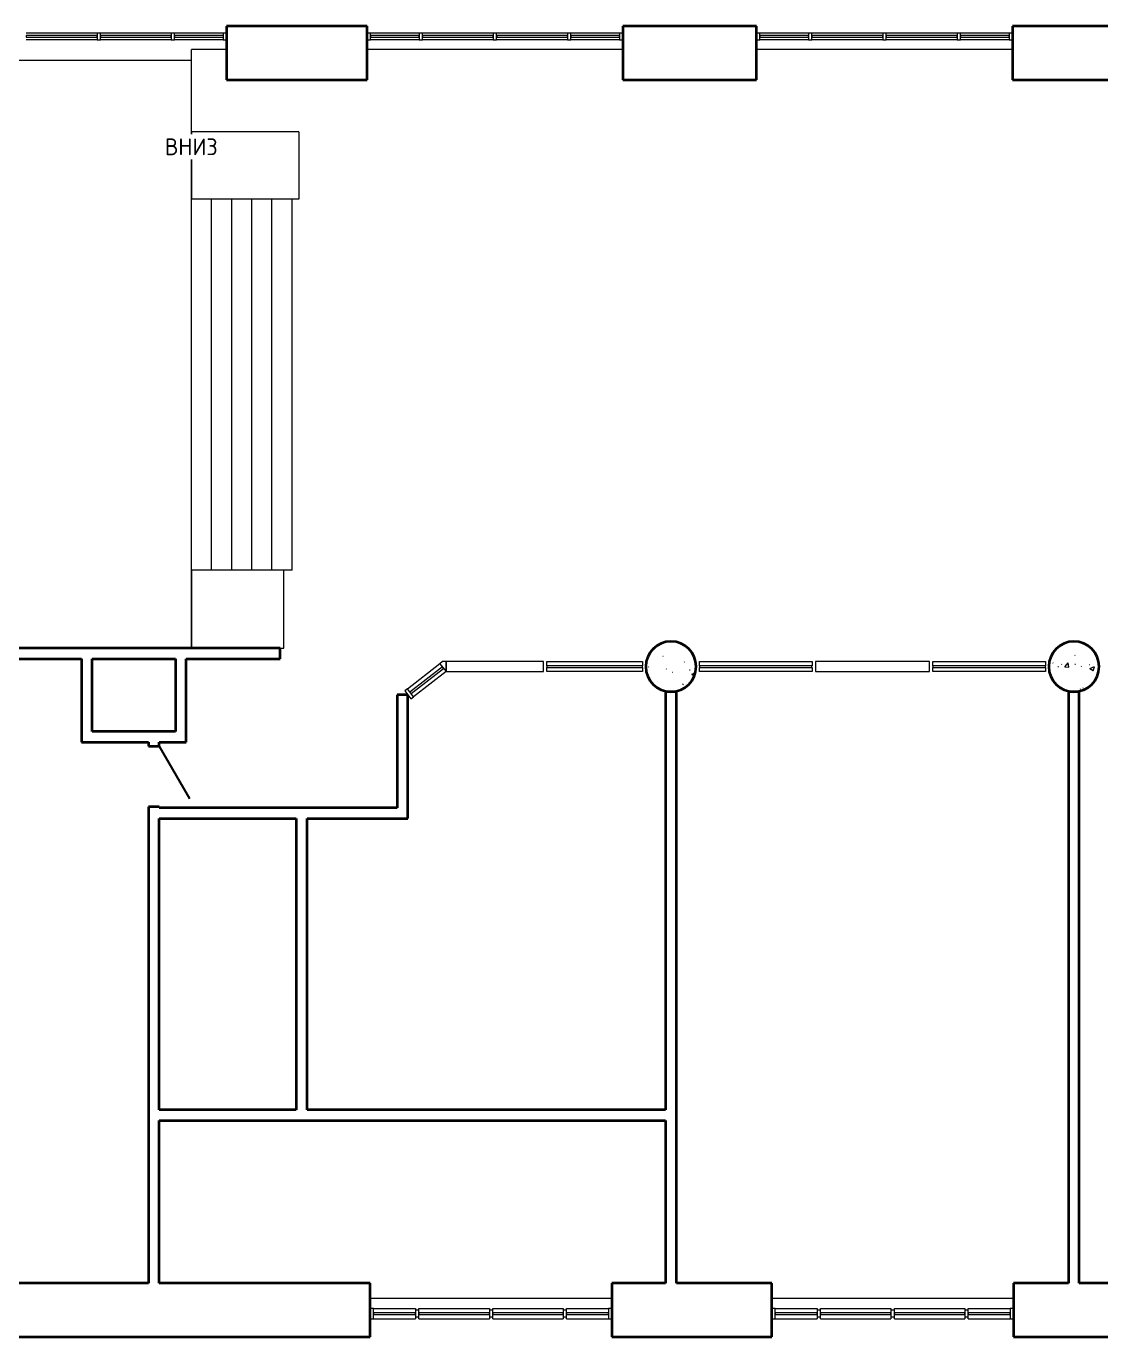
# Model space of a CAD drawing. Header units: millimetres. Extents: x -24 to 373619, y 275 to 149465.
# Drawn here: x 156195 to 172196, y 26875 to 46395 of the extents above; entities that cross this region are included whole.
import ezdxf

# ---------------------------------------------------------------- set-up
doc = ezdxf.new("R2010")
doc.units = ezdxf.units.MM
doc.linetypes.add('ADSK_Сверху', pattern=[4.5, 3, -1.5])
for name, color, linetype, lineweight in [('Двери', 7, 'Continuous', 18), ('Импосты витража', 7, 'Continuous', 18), ('Лестницы', 7, 'Continuous', 18), ('Несущие колонны', 7, 'Continuous', 18), ('Пандус', 7, 'Continuous', 18), ('Панели витража', 7, 'Continuous', 18), ('Панель', 7, 'Continuous', 30), ('Перекрытия', 7, 'Continuous', 18), ('Стены разрез', 7, 'Continuous', 40), ('Текст ВНИЗ', 7, 'Continuous', 18)]:
    doc.layers.add(name, color=color, linetype=linetype, lineweight=lineweight)
doc.styles.add('GOST Common', font='GOST Common.ttf', dxfattribs={"height": 250})

# ---------------------------------------------------------------- blocks, each defined once
blk = doc.blocks.new('Бетон-Круглого сечения-Колонна - 750 мм-276543-001_Весь этаж')
at = {"layer": 'Несущие колонны', "lineweight": 9}
h = blk.add_hatch(dxfattribs=at)
h.set_pattern_fill('FP_1', color=256, style=0, pattern_type=2)
h.set_pattern_definition([(50, (-171795.95, -36857.4), (728.7365, -63.7558), [76.2, -838.2]), (355, (-171795.95, -36857.4), (-140.9716, 764.2276), [60.96, -670.56]), (100.451, (-171735.2, -36862.7), (587.77, 700.4668), [64.76, -712.36]), (46.184, (-171795.95, -36654.2), (1084.3162, -168.171), [114.3, -1257.3]), (96.636, (-171705.6, -36668.2), (949.61, 989.71), [97.14, -1068.54]), (351.184, (-171796, -36654.2), (949.6206, 989.701), [91.44, -1005.84]), (21, (-171694.35, -36705), (606.4579, -409.0606), [76.2, -838.2]), (326, (-171694.35, -36705), (247.2083, 736.753), [60.96, -670.56]), (71.451, (-171643.8, -36739.1), (853.6683, 327.6855), [64.76, -712.36]), (37.5, (-171795.95, -36857.38), (12.3547, 338.2201), [6.706, -655.726, 6.706, -674.014, -673.1]), (37.5, (-171795.95, -36857.38), (12.3547, 338.2201), [-1343.152, 6.706, -666.394]), (7.5, (-171795.95, -36857.38), (267.2789, 400.7221), [6.706, -381.406, 6.706, -640.486, -256.54]), (7.5, (-171795.95, -36857.38), (267.2789, 400.7221), [-1035.304, 6.706, -249.834]), (327.5, (-172022.52, -36857.38), (542.36333, -22.91534), [6.706, -247.294, 6.706, -1837.334]), (327.5, (-172022.52, -36857.38), (542.36333, -22.91534), [-260.706, -785.774, 6.706, -1044.854]), (317.5, (-172124.1, -36857.4), (592.517, 101.7071), [6.706, -323.494, 6.706, -1266.342]), (317.5, (-172124.1, -36857.4), (592.517, 101.7071), [-336.906, -519.582, 6.706, -740.054])])
h.paths.add_polyline_path([(0, -375), (65, -369), (128, -352), (188, -325), (241, -287), (287, -241), (325, -187), (352, -128), (369, -65), (375, 0), (369, 65), (352, 128), (325, 188), (287, 241), (241, 287), (188, 325), (128, 352), (65, 369), (0, 375), (-65, 369), (-128, 352), (-187, 325), (-241, 287), (-287, 241), (-325, 188), (-352, 128), (-369, 65), (-375, 0), (-369, -65), (-352, -128), (-325, -187), (-287, -241), (-241, -287), (-187, -325), (-128, -352), (-65, -369)], flags=0)
at = {"layer": 'Несущие колонны', "lineweight": 40}
for start, end in [(360, 180), (180, 360)]:
    blk.add_arc((0, 0), 375, start, end, dxfattribs=at)
blk = doc.blocks.new('Бетон-Круглого сечения-Колонна - 750 мм-V1-001_Весь этаж')
at = {"layer": 'Несущие колонны', "lineweight": 9}
h = blk.add_hatch(dxfattribs=at)
h.set_pattern_fill('FP_2', color=256, style=0, pattern_type=2)
h.set_pattern_definition([(50, (-165795.95, -36857.4), (728.7365, -63.7558), [76.2, -838.2]), (355, (-165795.95, -36857.4), (-140.9716, 764.2276), [60.96, -670.56]), (100.451, (-165735.2, -36862.7), (587.77, 700.4668), [64.76, -712.36]), (46.184, (-165795.95, -36654.2), (1084.3162, -168.171), [114.3, -1257.3]), (96.636, (-165705.6, -36668.2), (949.61, 989.71), [97.14, -1068.54]), (351.184, (-165796, -36654.2), (949.6206, 989.701), [91.44, -1005.84]), (21, (-165694.35, -36705), (606.4579, -409.0606), [76.2, -838.2]), (326, (-165694.35, -36705), (247.2083, 736.753), [60.96, -670.56]), (71.451, (-165643.8, -36739.1), (853.6683, 327.6855), [64.76, -712.36]), (37.5, (-165795.95, -36857.38), (12.3547, 338.2201), [6.706, -655.726, 6.706, -674.014, -673.1]), (37.5, (-165795.95, -36857.38), (12.3547, 338.2201), [-1343.152, 6.706, -666.394]), (7.5, (-165795.95, -36857.38), (267.2789, 400.7221), [6.706, -381.406, 6.706, -640.486, -256.54]), (7.5, (-165795.95, -36857.38), (267.2789, 400.7221), [-1035.304, 6.706, -249.834]), (327.5, (-166022.52, -36857.38), (542.36333, -22.91534), [6.706, -247.294, 6.706, -1837.334]), (327.5, (-166022.52, -36857.38), (542.36333, -22.91534), [-260.706, -785.774, 6.706, -1044.854]), (317.5, (-166124.1, -36857.4), (592.517, 101.7071), [6.706, -323.494, 6.706, -1266.342]), (317.5, (-166124.1, -36857.4), (592.517, 101.7071), [-336.906, -519.582, 6.706, -740.054])])
h.paths.add_polyline_path([(0, -375), (65, -369), (128, -352), (188, -325), (241, -287), (287, -241), (325, -187), (352, -128), (369, -65), (375, 0), (369, 65), (352, 128), (325, 188), (287, 241), (241, 287), (188, 325), (128, 352), (65, 369), (0, 375), (-65, 369), (-128, 352), (-187, 325), (-241, 287), (-287, 241), (-325, 188), (-352, 128), (-369, 65), (-375, 0), (-369, -65), (-352, -128), (-325, -187), (-287, -241), (-241, -287), (-187, -325), (-128, -352), (-65, -369)], flags=0)
at = {"layer": 'Несущие колонны', "lineweight": 40}
for start, end in [(360, 180), (180, 360)]:
    blk.add_arc((0, 0), 375, start, end, dxfattribs=at)
blk = doc.blocks.new('AC_Дверь_Однопольная_ДеревяннаяВнутренняя_ГОСТ6629-88 - 860х2080h-423991-001_Весь этаж')
at = {"layer": 'Панель'}
blk.add_line((-450, 80), (329, 530), dxfattribs=at)
blk = doc.blocks.new('Системная панель - ADSK_Cтеклопакет_25-731691-001_Весь этаж')
at = {"layer": 'Панели витража'}
for p, q in [((312.5, 12.5), (-312.5, 12.5)), ((-312.5, 12.5), (-312.5, -12.5)), ((312.5, -12.5), (312.5, 12.5)), ((-312.5, -12.5), (312.5, -12.5))]:
    blk.add_line(p, q, dxfattribs=at)
blk = doc.blocks.new('Системная панель - ADSK_Cтеклопакет_25-705776-001_Весь этаж')
at = {"layer": 'Панели витража'}
for p, q in [((525, 12.5), (-525, 12.5)), ((-525, 12.5), (-525, -12.5)), ((525, -12.5), (525, 12.5)), ((-525, -12.5), (525, -12.5))]:
    blk.add_line(p, q, dxfattribs=at)
blk = doc.blocks.new('Прямоугольный импост - 50х150-732079-001_Весь этаж')
at = {"layer": 'Импосты витража'}
for p, q in [((-50, 75), (0, 75)), ((-50, -75), (-50, 75)), ((0, 75), (0, -75)), ((0, -75), (-50, -75))]:
    blk.add_line(p, q, dxfattribs=at)
blk = doc.blocks.new('Прямоугольный импост - 50х150-731680-001_Весь этаж')
at = {"layer": 'Импосты витража'}
for p, q in [((176242, 27270), (176242, 27295)), ((176242, 27295), (176867, 27295)), ((176242, 27145), (176242, 27170)), ((176242, 27145), (176867, 27145))]:
    blk.add_line(p, q, dxfattribs=at)
blk = doc.blocks.new('Прямоугольный импост - 50х150-731679-001_Весь этаж')
at = {"layer": 'Импосты витража'}
for p, q in [((174042, 27270), (174042, 27295)), ((174042, 27295), (175092, 27295)), ((174042, 27145), (174042, 27170)), ((174042, 27145), (175092, 27145)), ((175092, 27295), (175092, 27270)), ((175092, 27170), (175092, 27145))]:
    blk.add_line(p, q, dxfattribs=at)
blk = doc.blocks.new('Прямоугольный импост - 50х150-V4-001_Весь этаж')
at = {"layer": 'Импосты витража'}
for p, q in [((173367, 27295), (173992, 27295)), ((173367, 27145), (173992, 27145)), ((173992, 27295), (173992, 27270)), ((173992, 27170), (173992, 27145))]:
    blk.add_line(p, q, dxfattribs=at)
blk = doc.blocks.new('Прямоугольный импост - 50х150-732085-001_Весь этаж')
at = {"layer": 'Импосты витража'}
for p, q in [((0, 75), (-50, 75)), ((-50, 75), (-50, -75)), ((0, -75), (0, 75)), ((-50, -75), (0, -75))]:
    blk.add_line(p, q, dxfattribs=at)
blk = doc.blocks.new('Прямоугольный импост - 50х100-732067-001_Весь этаж')
at = {"layer": 'Импосты витража'}
for p, q in [((-25, 50), (25, 50)), ((-25, -50), (-25, 50)), ((25, 50), (25, -50)), ((25, -50), (-25, -50))]:
    blk.add_line(p, q, dxfattribs=at)
blk = doc.blocks.new('Прямоугольный импост - 50х100-947123-001_Весь этаж')
at = {"layer": 'Импосты витража'}
for p, q in [((-50, 50), (0, 50)), ((-50, -50), (-50, 50)), ((0, 50), (0, -50)), ((0, -50), (-50, -50))]:
    blk.add_line(p, q, dxfattribs=at)
blk = doc.blocks.new('Системная панель - ADSK_Cтеклопакет_25-947122-001_Весь этаж')
at = {"layer": 'Панели витража'}
for p, q in [((362.5, 12.5), (-362.5, 12.5)), ((-362.5, 12.5), (-362.5, -12.5)), ((362.5, -12.5), (362.5, 12.5)), ((-362.5, -12.5), (362.5, -12.5))]:
    blk.add_line(p, q, dxfattribs=at)
blk = doc.blocks.new('Прямоугольный импост - 50х100-947115-001_Весь этаж')
at = {"layer": 'Импосты витража'}
for p, q in [((156145, 46294), (155420, 46294)), ((156145, 46194), (155420, 46194))]:
    blk.add_line(p, q, dxfattribs=at)
blk = doc.blocks.new('Системная панель - ADSK_Cтеклопакет_25-947125-001_Весь этаж')
at = {"layer": 'Панели витража'}
for p, q in [((527.5, 12.5), (-527.5, 12.5)), ((-527.5, 12.5), (-527.5, -12.5)), ((527.5, -12.5), (527.5, 12.5)), ((-527.5, -12.5), (527.5, -12.5))]:
    blk.add_line(p, q, dxfattribs=at)
blk = doc.blocks.new('Прямоугольный импост - 50х100-947117-001_Весь этаж')
at = {"layer": 'Импосты витража'}
for p, q in [((157250, 46294), (156195, 46294)), ((157250, 46194), (156195, 46194))]:
    blk.add_line(p, q, dxfattribs=at)
blk = doc.blocks.new('Прямоугольный импост - 50х100-947118-001_Весь этаж')
at = {"layer": 'Импосты витража'}
for p, q in [((-25, 50), (25, 50)), ((-25, -50), (-25, 50)), ((25, 50), (25, -50)), ((25, -50), (-25, -50))]:
    blk.add_line(p, q, dxfattribs=at)
blk = doc.blocks.new('Прямоугольный импост - 50х100-947127-001_Весь этаж')
at = {"layer": 'Импосты витража'}
for p, q in [((0, 50), (-50, 50)), ((-50, 50), (-50, -50)), ((0, -50), (0, 50)), ((-50, -50), (0, -50))]:
    blk.add_line(p, q, dxfattribs=at)
blk = doc.blocks.new('Системная панель - ADSK_Cтеклопакет_25-1055202-001_Весь этаж')
at = {"layer": 'Панели витража'}
for p, q in [((837.5, 12.5), (-837.5, 12.5)), ((-837.5, 12.5), (-837.5, -12.5)), ((837.5, -12.5), (837.5, 12.5)), ((-837.5, -12.5), (837.5, -12.5))]:
    blk.add_line(p, q, dxfattribs=at)
blk = doc.blocks.new('Системная панель - ADSK_Cтеклопакет_25-1055263-001_Весь этаж')
at = {"layer": 'Панели витража'}
for p, q in [((712.5, 12.5), (-712.5, 12.5)), ((-712.5, 12.5), (-712.5, -12.5)), ((712.5, -12.5), (712.5, 12.5)), ((-712.5, -12.5), (712.5, -12.5))]:
    blk.add_line(p, q, dxfattribs=at)
blk = doc.blocks.new('Системная панель - ADSK_Cтеклопакет_25-1055348-001_Весь этаж')
at = {"layer": 'Панели витража'}
for p, q in [((306, 13), (-306, 13)), ((-306, 13), (-306, -13)), ((306, -13), (306, 13)), ((-306, -13), (306, -13))]:
    blk.add_line(p, q, dxfattribs=at)
blk = doc.blocks.new('Прямоугольный импост - 50х150-1055193-001_Весь этаж')
at = {"layer": 'Импосты витража'}
for p, q in [((175696, 36870), (175696, 36932)), ((175696, 36932), (177371, 36932)), ((177371, 36932), (177371, 36870)), ((175696, 36782), (175696, 36845)), ((177371, 36782), (175696, 36782)), ((177371, 36845), (177371, 36782))]:
    blk.add_line(p, q, dxfattribs=at)
blk = doc.blocks.new('Прямоугольный импост - 50х150-1055194-001_Весь этаж')
at = {"layer": 'Импосты витража'}
for p, q in [((173946, 36932), (173946, 36782)), ((175646, 36932), (173946, 36932)), ((175646, 36782), (175646, 36932)), ((173946, 36782), (175646, 36782))]:
    blk.add_line(p, q, dxfattribs=at)
blk = doc.blocks.new('Прямоугольный импост - 50х150-V28-001_Весь этаж')
at = {"layer": 'Импосты витража'}
for p, q in [((163946, 36870), (163946, 36932)), ((163946, 36932), (165371, 36932)), ((165371, 36932), (165371, 36870)), ((163946, 36782), (163946, 36845)), ((165371, 36782), (163946, 36782)), ((165371, 36845), (165371, 36782))]:
    blk.add_line(p, q, dxfattribs=at)
blk = doc.blocks.new('Прямоугольный импост - 50х150-1055353-001_Весь этаж')
at = {"layer": 'Импосты витража'}
for p, q in [((162447, 36932), (162447, 36782)), ((163896, 36932), (162447, 36932)), ((163896, 36782), (163896, 36932)), ((162447, 36782), (163896, 36782))]:
    blk.add_line(p, q, dxfattribs=at)
blk = doc.blocks.new('Прямоугольный импост - 50х150-1055344-001_Весь этаж')
at = {"layer": 'Импосты витража'}
for p, q in [((161871, 36526), (162355, 36901)), ((162447, 36782), (161963, 36407))]:
    blk.add_line(p, q, dxfattribs=at)
blk = doc.blocks.new('Прямоугольный импост - 50х150-1055284-001_Весь этаж')
at = {"layer": 'Импосты витража'}
for p, q in [((-50, 75), (0, 75)), ((-50, -75), (-50, 75)), ((0, 75), (0, -75)), ((0, -75), (-50, -75))]:
    blk.add_line(p, q, dxfattribs=at)
blk = doc.blocks.new('Квадратный угловой импост - 150х150-1055350-001_Весь этаж')
at = {"layer": 'Импосты витража'}
for p, q in [((26, 75), (-26, 75)), ((-26, 75), (-26, -75)), ((-26, -75), (66, 44)), ((66, 44), (26, 75))]:
    blk.add_line(p, q, dxfattribs=at)
blk = doc.blocks.new('Перекрытия лестница влево - Перекрытия лестница влево-1195055-001_Весь этаж')
at = {"layer": 'Перекрытия'}
for p, q in [((160031, 38291), (158655, 38291)), ((158655, 38291), (158655, 37134)), ((160031, 37134), (160031, 38291)), ((159976, 37134), (160031, 37134))]:
    blk.add_line(p, q, dxfattribs=at)

msp = doc.modelspace()

# ---------------------------------------------------------------- linework, layer by layer
at = {"layer": 'Лестницы'}
for p, q in [((158655, 38291), (158655, 43821)), ((158955, 43821), (158655, 43821)), ((159255, 43821), (158955, 43821)), ((158955, 38291), (158955, 43821)), ((159555, 43821), (159255, 43821)), ((159255, 38291), (159255, 43821)), ((159855, 43821), (159555, 43821)), ((159555, 38291), (159555, 43821)), ((160155, 43821), (159855, 43821)), ((159855, 38291), (159855, 43821)), ((160155, 38291), (160155, 43821)), ((160155, 38291), (160031, 38291))]:
    msp.add_line(p, q, dxfattribs=at)
at = {"layer": 'Лестницы', "linetype": 'ADSK_Сверху'}
for p, q in [((158955, 38291), (158955, 43821)), ((159255, 38291), (159255, 43821)), ((159555, 38291), (159555, 43821)), ((159855, 38291), (159855, 43821)), ((160155, 38291), (160155, 43821))]:
    msp.add_line(p, q, dxfattribs=at)
at = {"layer": 'Пандус'}
for p, q in [((158655, 44821), (158655, 43821)), ((160255, 44821), (158655, 44821)), ((160255, 44821), (160255, 43821)), ((159249, 43821), (158655, 43821)), ((159516, 43821), (159255, 43821)), ((159782, 43821), (159555, 43821)), ((160049, 43821), (159855, 43821)), ((160255, 43821), (160155, 43821))]:
    msp.add_line(p, q, dxfattribs=at)
at = {"layer": 'Перекрытия'}
for p, q in [((158655, 45885), (155370, 45885)), ((159180, 46049), (158655, 46049)), ((158655, 37134), (158655, 46049)), ((165080, 46049), (161270, 46049)), ((170880, 46049), (167070, 46049)), ((161317, 27449), (164917, 27449)), ((167297, 27449), (170897, 27449))]:
    msp.add_line(p, q, dxfattribs=at)
at = {"layer": 'Стены разрез'}
for p, q in [((161270, 46395), (159180, 46395)), ((159180, 46395), (159180, 45595)), ((161270, 45595), (161270, 46395)), ((167070, 46395), (165080, 46395)), ((165080, 46395), (165080, 45595)), ((167070, 45595), (167070, 46395)), ((173070, 46395), (170880, 46395)), ((170880, 46395), (170880, 45595)), ((159180, 45595), (161270, 45595)), ((165080, 45595), (167070, 45595)), ((170880, 45595), (173070, 45595)), ((159976, 37134), (151856, 37134)), ((159976, 36974), (159976, 37134)), ((153576, 36974), (157017, 36974)), ((157017, 36974), (157017, 35730)), ((157177, 36974), (158417, 36974)), ((157177, 35890), (157177, 36974)), ((158417, 36974), (158417, 35890)), ((158577, 36974), (159976, 36974)), ((158577, 35730), (158577, 36974)), ((161877, 36437), (161717, 36437)), ((161717, 36437), (161717, 34754)), ((161877, 34594), (161877, 36437)), ((165716, 36482), (165716, 30255)), ((165876, 36482), (165716, 36482)), ((165876, 27675), (165876, 36482)), ((171716, 36482), (171716, 27675)), ((171876, 36482), (171716, 36482)), ((171876, 27675), (171876, 36482)), ((157017, 35730), (158017, 35730)), ((158417, 35890), (157177, 35890)), ((158017, 35730), (158017, 35670)), ((158177, 35670), (158177, 35730)), ((158177, 35730), (158577, 35730)), ((158017, 35670), (158177, 35670)), ((158177, 34770), (158017, 34770)), ((158017, 34770), (158017, 27675)), ((158177, 34754), (158177, 34770)), ((161717, 34754), (158177, 34754)), ((158177, 30255), (158177, 34594)), ((158177, 34594), (160217, 34594)), ((160217, 34594), (160217, 30255)), ((160377, 34594), (161877, 34594)), ((160377, 30255), (160377, 34594)), ((160217, 30255), (158177, 30255)), ((158177, 27675), (158177, 30095)), ((158177, 30095), (165716, 30095)), ((165716, 30255), (160377, 30255)), ((165716, 30095), (165716, 27675)), ((158017, 27675), (153966, 27675)), ((161317, 27675), (158177, 27675)), ((161317, 26875), (161317, 27675)), ((165716, 27675), (164917, 27675)), ((164917, 27675), (164917, 26875)), ((167297, 27675), (165876, 27675)), ((167297, 26875), (167297, 27675)), ((171716, 27675), (170897, 27675)), ((170897, 27675), (170897, 26875)), ((173317, 27675), (171876, 27675)), ((153186, 26875), (161317, 26875)), ((164917, 26875), (167297, 26875)), ((170897, 26875), (173317, 26875))]:
    msp.add_line(p, q, dxfattribs=at)

# ---------------------------------------------------------------- block references
at = {"layer": 'Двери', "rotation": 270}
msp.add_blockref('AC_Дверь_Однопольная_ДеревяннаяВнутренняя_ГОСТ6629-88 - 860х2080h-423991-001_Весь этаж', (158097, 35220), dxfattribs=at)
at = {"layer": 'Импосты витража'}
for name, p in [('Прямоугольный импост - 50х100-947117-001_Весь этаж', (0, 0)), ('Прямоугольный импост - 50х100-947117-001_Весь этаж', (1105, 0)), ('Прямоугольный импост - 50х100-947115-001_Весь этаж', (2985, 0)), ('Прямоугольный импост - 50х100-947115-001_Весь этаж', (5900, 0)), ('Прямоугольный импост - 50х100-947117-001_Весь этаж', (5900, 0)), ('Прямоугольный импост - 50х100-947117-001_Весь этаж', (7005, 0)), ('Прямоугольный импост - 50х100-947115-001_Весь этаж', (8885, 0)), ('Прямоугольный импост - 50х100-947115-001_Весь этаж', (11700, 0)), ('Прямоугольный импост - 50х100-947117-001_Весь этаж', (11700, 0)), ('Прямоугольный импост - 50х100-947117-001_Весь этаж', (12805, 0)), ('Прямоугольный импост - 50х100-947115-001_Весь этаж', (14685, 0)), ('Прямоугольный импост - 50х150-1055344-001_Весь этаж', (0, 0)), ('Прямоугольный импост - 50х150-1055353-001_Весь этаж', (0, 0)), ('Прямоугольный импост - 50х150-V28-001_Весь этаж', (0, 0)), ('Прямоугольный импост - 50х150-1055193-001_Весь этаж', (-9475, 0)), ('Прямоугольный импост - 50х150-1055194-001_Весь этаж', (-6000, 0)), ('Прямоугольный импост - 50х150-1055193-001_Весь этаж', (-6000, 0)), ('Прямоугольный импост - 50х150-V4-001_Весь этаж', (-12000, 0)), ('Прямоугольный импост - 50х150-731679-001_Весь этаж', (-12000, 0)), ('Прямоугольный импост - 50х150-731679-001_Весь этаж', (-10900, 0)), ('Прямоугольный импост - 50х150-731680-001_Весь этаж', (-12000, 0)), ('Прямоугольный импост - 50х150-732085-001_Весь этаж', (164917, 27220)), ('Прямоугольный импост - 50х150-V4-001_Весь этаж', (-6020, 0)), ('Прямоугольный импост - 50х150-731679-001_Весь этаж', (-6020, 0)), ('Прямоугольный импост - 50х150-731679-001_Весь этаж', (-4920, 0)), ('Прямоугольный импост - 50х150-731680-001_Весь этаж', (-6020, 0)), ('Прямоугольный импост - 50х150-732085-001_Весь этаж', (170897, 27220))]:
    msp.add_blockref(name, p, dxfattribs=at)
at = {"layer": 'Импосты витража', "extrusion": (0, 0, -1)}
for name, p, rotation in [('Прямоугольный импост - 50х100-947118-001_Весь этаж', (-157275, 46244), 180), ('Прямоугольный импост - 50х100-947118-001_Весь этаж', (-158380, 46244), 180), ('Прямоугольный импост - 50х100-947123-001_Весь этаж', (-159180, 46244), 180), ('Прямоугольный импост - 50х100-947118-001_Весь этаж', (-162070, 46244), 180), ('Прямоугольный импост - 50х100-947118-001_Весь этаж', (-163175, 46244), 180), ('Прямоугольный импост - 50х100-947118-001_Весь этаж', (-164280, 46244), 180), ('Прямоугольный импост - 50х100-947123-001_Весь этаж', (-165080, 46244), 180), ('Прямоугольный импост - 50х100-947118-001_Весь этаж', (-167870, 46244), 180), ('Прямоугольный импост - 50х100-947118-001_Весь этаж', (-168975, 46244), 180), ('Прямоугольный импост - 50х100-947118-001_Весь этаж', (-170080, 46244), 180), ('Прямоугольный импост - 50х100-947123-001_Весь этаж', (-170880, 46244), 180), ('Прямоугольный импост - 50х150-1055284-001_Весь этаж', (-161877, 36436), 322.2125329474151)]:
    msp.add_blockref(name, p, dxfattribs=dict(at, rotation=rotation))
at = {"layer": 'Импосты витража'}
for name, p, rotation in [('Прямоугольный импост - 50х100-947127-001_Весь этаж', (161270, 46244), 180), ('Прямоугольный импост - 50х100-947127-001_Весь этаж', (167070, 46244), 180), ('Квадратный угловой импост - 150х150-1055350-001_Весь этаж', (162421, 36857), 37.78746705258487)]:
    msp.add_blockref(name, p, dxfattribs=dict(at, rotation=rotation))
at = {"layer": 'Импосты витража', "extrusion": (0, 0, -1)}
for name, p in [('Прямоугольный импост - 50х150-732079-001_Весь этаж', (-161317, 27220)), ('Прямоугольный импост - 50х100-732067-001_Весь этаж', (-162017, 27220)), ('Прямоугольный импост - 50х100-732067-001_Весь этаж', (-163117, 27220)), ('Прямоугольный импост - 50х100-732067-001_Весь этаж', (-164217, 27220)), ('Прямоугольный импост - 50х150-732079-001_Весь этаж', (-167297, 27220)), ('Прямоугольный импост - 50х100-732067-001_Весь этаж', (-167997, 27220)), ('Прямоугольный импост - 50х100-732067-001_Весь этаж', (-169097, 27220)), ('Прямоугольный импост - 50х100-732067-001_Весь этаж', (-170197, 27220))]:
    msp.add_blockref(name, p, dxfattribs=at)
at = {"layer": 'Несущие колонны'}
for name, p in [('Бетон-Круглого сечения-Колонна - 750 мм-V1-001_Весь этаж', (165796, 36857)), ('Бетон-Круглого сечения-Колонна - 750 мм-276543-001_Весь этаж', (171796, 36857))]:
    msp.add_blockref(name, p, dxfattribs=at)
at = {"layer": 'Панели витража'}
for name, p in [('Системная панель - ADSK_Cтеклопакет_25-947125-001_Весь этаж', (156723, 46244)), ('Системная панель - ADSK_Cтеклопакет_25-947125-001_Весь этаж', (157828, 46244)), ('Системная панель - ADSK_Cтеклопакет_25-947122-001_Весь этаж', (158768, 46244)), ('Системная панель - ADSK_Cтеклопакет_25-947122-001_Весь этаж', (161683, 46244)), ('Системная панель - ADSK_Cтеклопакет_25-947125-001_Весь этаж', (162623, 46244)), ('Системная панель - ADSK_Cтеклопакет_25-947125-001_Весь этаж', (163728, 46244)), ('Системная панель - ADSK_Cтеклопакет_25-947122-001_Весь этаж', (164668, 46244)), ('Системная панель - ADSK_Cтеклопакет_25-947122-001_Весь этаж', (167483, 46244)), ('Системная панель - ADSK_Cтеклопакет_25-947125-001_Весь этаж', (168423, 46244)), ('Системная панель - ADSK_Cтеклопакет_25-947125-001_Весь этаж', (169528, 46244)), ('Системная панель - ADSK_Cтеклопакет_25-947122-001_Весь этаж', (170468, 46244))]:
    msp.add_blockref(name, p, dxfattribs=at)
for name, p, rotation in [('Системная панель - ADSK_Cтеклопакет_25-1055348-001_Весь этаж', (162159, 36654), 217.7874670525848), ('Системная панель - ADSK_Cтеклопакет_25-1055263-001_Весь этаж', (164658, 36857), 180), ('Системная панель - ADSK_Cтеклопакет_25-1055202-001_Весь этаж', (167058, 36857), 180), ('Системная панель - ADSK_Cтеклопакет_25-1055202-001_Весь этаж', (170533, 36857), 180), ('Системная панель - ADSK_Cтеклопакет_25-731691-001_Весь этаж', (161680, 27220), 180), ('Системная панель - ADSK_Cтеклопакет_25-705776-001_Весь этаж', (162567, 27220), 180), ('Системная панель - ADSK_Cтеклопакет_25-705776-001_Весь этаж', (163667, 27220), 180), ('Системная панель - ADSK_Cтеклопакет_25-731691-001_Весь этаж', (164555, 27220), 180), ('Системная панель - ADSK_Cтеклопакет_25-731691-001_Весь этаж', (167660, 27220), 180), ('Системная панель - ADSK_Cтеклопакет_25-705776-001_Весь этаж', (168547, 27220), 180), ('Системная панель - ADSK_Cтеклопакет_25-705776-001_Весь этаж', (169647, 27220), 180), ('Системная панель - ADSK_Cтеклопакет_25-731691-001_Весь этаж', (170535, 27220), 180)]:
    msp.add_blockref(name, p, dxfattribs=dict(at, rotation=rotation))
at = {"layer": 'Перекрытия'}
msp.add_blockref('Перекрытия лестница влево - Перекрытия лестница влево-1195055-001_Весь этаж', (0, 0), dxfattribs=at)

# ---------------------------------------------------------------- next in the draw order: texts
at = {"layer": 'Текст ВНИЗ', "insert": (158260, 44724), "char_height": 250, "width": 946.05, "attachment_point": 1, "line_spacing_factor": 1.022761, "style": 'GOST Common', "bg_fill": 3, "box_fill_scale": 1.25, "bg_fill_color": 256, "bg_fill_true_color": 13158600, "bg_fill_transparency": 0}
msp.add_mtext('ВНИЗ', dxfattribs=at)

doc.saveas('drawing.dxf')
